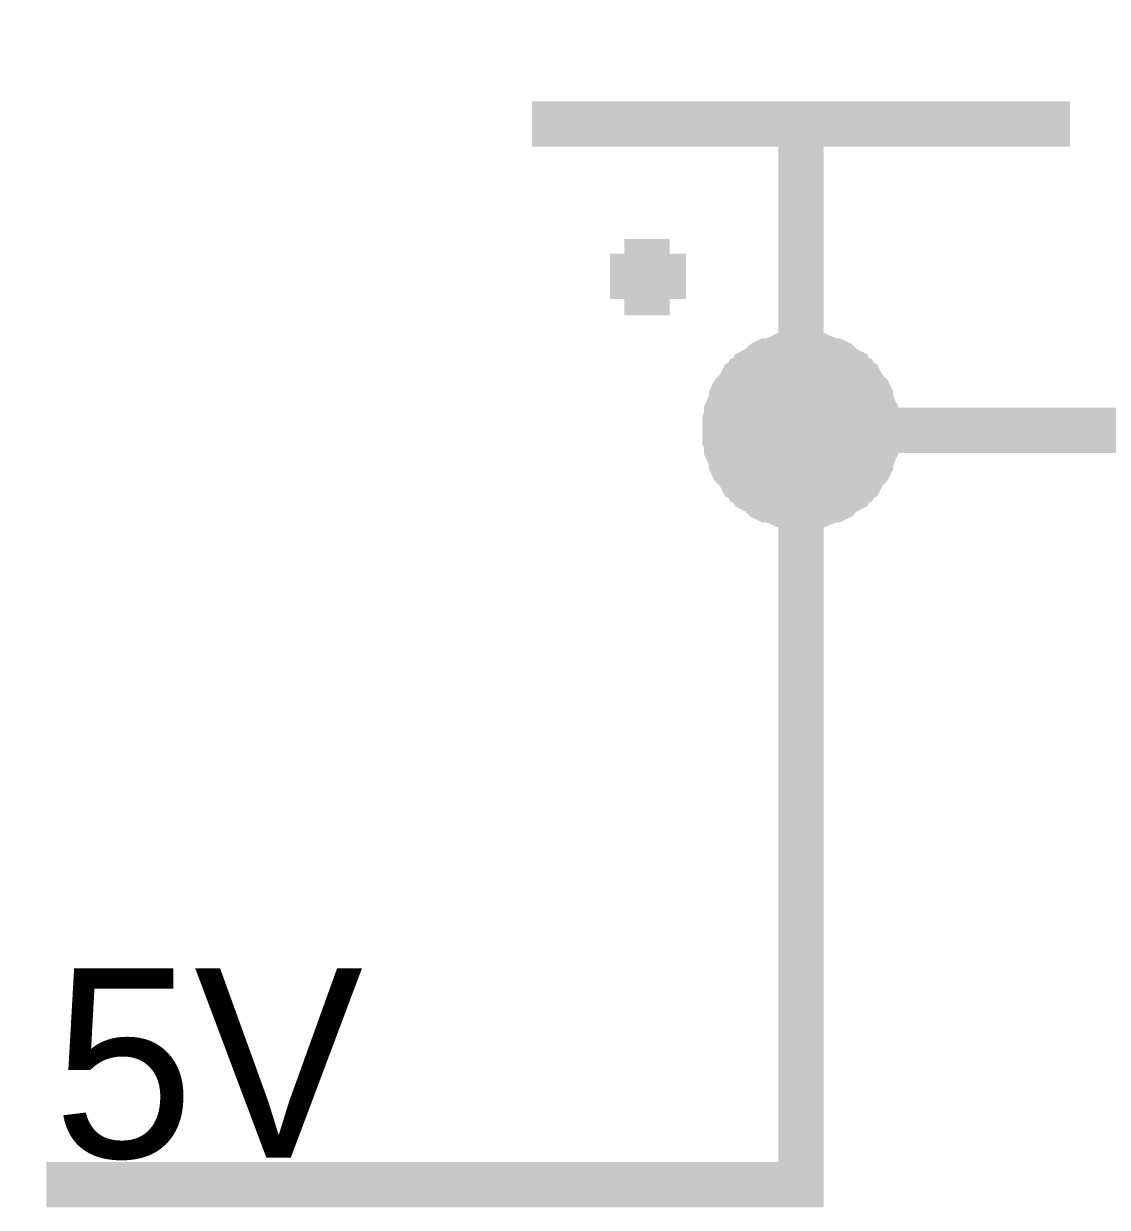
# Model space of a CAD drawing. Header units: millimetres. Extents: x 0 to 13.8, y 0 to 11.8.
# Drawn here: x 0.585 to 0.8674, y 3.9311 to 4.2397 of the extents above; entities that cross this region are included whole.
import ezdxf

# ---------------------------------------------------------------- set-up
doc = ezdxf.new("R2010")
doc.units = ezdxf.units.MM
doc.header["$MEASUREMENT"] = 0
doc.layers.add('Sheet', color=255, linetype='Continuous')

msp = doc.modelspace()

# ---------------------------------------------------------------- linework, layer by layer
at = {"layer": 'Sheet'}
for points, const_width in [([(1.9685, 4.23378), (1.37804, 4.23378), (1.37804, 4.13368), (0.78758, 4.13368), (0.78758, 3.93701), (0.5909, 3.93701)], 0.0118), ([(0.71746, 4.2135), (0.85769, 4.2135)], 0.0118), ([(0.78758, 4.2135), (0.78758, 4.13368)], 0.0118), ([(0.74745, 4.16367), (0.74745, 4.18351)], 0.0118), ([(0.75759, 4.17381), (0.73775, 4.17381)], 0.0118), ([(0.76773, 4.13368), (0.76773, 4.13456), (0.76773, 4.13589), (0.76818, 4.13677), (0.76818, 4.13765), (0.76818, 4.13853), (0.76862, 4.13941), (0.76906, 4.14074), (0.7695, 4.14162), (0.7695, 4.1425), (0.76994, 4.14338), (0.77038, 4.14382), (0.77126, 4.14471), (0.7717, 4.14559), (0.77214, 4.14647), (0.77303, 4.14691), (0.77347, 4.14779), (0.77435, 4.14823), (0.77479, 4.14912), (0.77567, 4.14956), (0.77655, 4.15), (0.77744, 4.15088), (0.77788, 4.15132), (0.77876, 4.15176), (0.77964, 4.15176), (0.78052, 4.1522), (0.78185, 4.15264), (0.78273, 4.15308), (0.78361, 4.15308), (0.78449, 4.15308), (0.78537, 4.15353), (0.7867, 4.15353), (0.78758, 4.15353)], 0.0118), ([(0.76773, 4.13368), (0.76773, 4.13456), (0.76773, 4.13589), (0.76818, 4.13677), (0.76818, 4.13765), (0.76818, 4.13853), (0.76862, 4.13941), (0.76906, 4.14074), (0.7695, 4.14162), (0.7695, 4.1425), (0.76994, 4.14338), (0.77038, 4.14382), (0.77126, 4.14471), (0.7717, 4.14559), (0.77214, 4.14647), (0.77303, 4.14691), (0.77347, 4.14779), (0.77435, 4.14823), (0.77479, 4.14912), (0.77567, 4.14956), (0.77655, 4.15), (0.77744, 4.15088), (0.77788, 4.15132), (0.77876, 4.15176), (0.77964, 4.15176), (0.78052, 4.1522), (0.78185, 4.15264), (0.78273, 4.15308), (0.78361, 4.15308), (0.78449, 4.15308), (0.78537, 4.15353), (0.7867, 4.15353), (0.78758, 4.15353)], 0.0118), ([(0.76773, 4.13368), (0.76773, 4.13456), (0.76773, 4.13589), (0.76818, 4.13677), (0.76818, 4.13765), (0.76818, 4.13853), (0.76862, 4.13941), (0.76906, 4.14074), (0.7695, 4.14162), (0.7695, 4.1425), (0.76994, 4.14338), (0.77038, 4.14382), (0.77126, 4.14471), (0.7717, 4.14559), (0.77214, 4.14647), (0.77303, 4.14691), (0.77347, 4.14779), (0.77435, 4.14823), (0.77479, 4.14912), (0.77567, 4.14956), (0.77655, 4.15), (0.77744, 4.15088), (0.77788, 4.15132), (0.77876, 4.15176), (0.77964, 4.15176), (0.78052, 4.1522), (0.78185, 4.15264), (0.78273, 4.15308), (0.78361, 4.15308), (0.78449, 4.15308), (0.78537, 4.15353), (0.7867, 4.15353), (0.78758, 4.15353)], 0.0118), ([(0.76773, 4.13368), (0.76773, 4.13456), (0.76773, 4.13589), (0.76818, 4.13677), (0.76818, 4.13765), (0.76818, 4.13853), (0.76862, 4.13941), (0.76906, 4.14074), (0.7695, 4.14162), (0.7695, 4.1425), (0.76994, 4.14338), (0.77038, 4.14382), (0.77126, 4.14471), (0.7717, 4.14559), (0.77214, 4.14647), (0.77303, 4.14691), (0.77347, 4.14779), (0.77435, 4.14823), (0.77479, 4.14912), (0.77567, 4.14956), (0.77655, 4.15), (0.77744, 4.15088), (0.77788, 4.15132), (0.77876, 4.15176), (0.77964, 4.15176), (0.78052, 4.1522), (0.78185, 4.15264), (0.78273, 4.15308), (0.78361, 4.15308), (0.78449, 4.15308), (0.78537, 4.15353), (0.7867, 4.15353), (0.78758, 4.15353)], 0.0118), ([(0.76773, 4.13368), (0.76773, 4.13456), (0.76773, 4.13589), (0.76818, 4.13677), (0.76818, 4.13765), (0.76818, 4.13853), (0.76862, 4.13941), (0.76906, 4.14074), (0.7695, 4.14162), (0.7695, 4.1425), (0.76994, 4.14338), (0.77038, 4.14382), (0.77126, 4.14471), (0.7717, 4.14559), (0.77214, 4.14647), (0.77303, 4.14691), (0.77347, 4.14779), (0.77435, 4.14823), (0.77479, 4.14912), (0.77567, 4.14956), (0.77655, 4.15), (0.77744, 4.15088), (0.77788, 4.15132), (0.77876, 4.15176), (0.77964, 4.15176), (0.78052, 4.1522), (0.78185, 4.15264), (0.78273, 4.15308), (0.78361, 4.15308), (0.78449, 4.15308), (0.78537, 4.15353), (0.7867, 4.15353), (0.78758, 4.15353)], 0.0118), ([(0.78758, 4.15353), (0.78758, 4.15353)], 0.0118), ([(0.78758, 4.15353), (0.78846, 4.15353), (0.78978, 4.15353), (0.79066, 4.15308), (0.79155, 4.15308), (0.79243, 4.15308), (0.79331, 4.15264), (0.79463, 4.1522), (0.79552, 4.15176), (0.7964, 4.15176), (0.79728, 4.15132), (0.79772, 4.15088), (0.7986, 4.15), (0.79948, 4.14956), (0.80037, 4.14912), (0.80081, 4.14823), (0.80169, 4.14779), (0.80213, 4.14691), (0.80301, 4.14647), (0.80345, 4.14559), (0.80389, 4.14471), (0.80478, 4.14382), (0.80522, 4.14338), (0.80566, 4.1425), (0.80566, 4.14162), (0.8061, 4.14074), (0.80654, 4.13941), (0.80698, 4.13853), (0.80698, 4.13765), (0.80698, 4.13677), (0.80742, 4.13589), (0.80742, 4.13456), (0.80742, 4.13368)], 0.0118), ([(0.78758, 4.15353), (0.78758, 4.15353)], 0.0118), ([(0.78758, 4.15353), (0.78846, 4.15353), (0.78978, 4.15353), (0.79066, 4.15308), (0.79155, 4.15308), (0.79243, 4.15308), (0.79331, 4.15264), (0.79463, 4.1522), (0.79552, 4.15176), (0.7964, 4.15176), (0.79728, 4.15132), (0.79772, 4.15088), (0.7986, 4.15), (0.79948, 4.14956), (0.80037, 4.14912), (0.80081, 4.14823), (0.80169, 4.14779), (0.80213, 4.14691), (0.80301, 4.14647), (0.80345, 4.14559), (0.80389, 4.14471), (0.80478, 4.14382), (0.80522, 4.14338), (0.80566, 4.1425), (0.80566, 4.14162), (0.8061, 4.14074), (0.80654, 4.13941), (0.80698, 4.13853), (0.80698, 4.13765), (0.80698, 4.13677), (0.80742, 4.13589), (0.80742, 4.13456), (0.80742, 4.13368)], 0.0118), ([(0.78758, 4.15353), (0.78758, 4.15353)], 0.0118), ([(0.78758, 4.15353), (0.78846, 4.15353), (0.78978, 4.15353), (0.79066, 4.15308), (0.79155, 4.15308), (0.79243, 4.15308), (0.79331, 4.15264), (0.79463, 4.1522), (0.79552, 4.15176), (0.7964, 4.15176), (0.79728, 4.15132), (0.79772, 4.15088), (0.7986, 4.15), (0.79948, 4.14956), (0.80037, 4.14912), (0.80081, 4.14823), (0.80169, 4.14779), (0.80213, 4.14691), (0.80301, 4.14647), (0.80345, 4.14559), (0.80389, 4.14471), (0.80478, 4.14382), (0.80522, 4.14338), (0.80566, 4.1425), (0.80566, 4.14162), (0.8061, 4.14074), (0.80654, 4.13941), (0.80698, 4.13853), (0.80698, 4.13765), (0.80698, 4.13677), (0.80742, 4.13589), (0.80742, 4.13456), (0.80742, 4.13368)], 0.0118), ([(0.78758, 4.15353), (0.78758, 4.15353)], 0.0118), ([(0.78758, 4.15353), (0.78846, 4.15353), (0.78978, 4.15353), (0.79066, 4.15308), (0.79155, 4.15308), (0.79243, 4.15308), (0.79331, 4.15264), (0.79463, 4.1522), (0.79552, 4.15176), (0.7964, 4.15176), (0.79728, 4.15132), (0.79772, 4.15088), (0.7986, 4.15), (0.79948, 4.14956), (0.80037, 4.14912), (0.80081, 4.14823), (0.80169, 4.14779), (0.80213, 4.14691), (0.80301, 4.14647), (0.80345, 4.14559), (0.80389, 4.14471), (0.80478, 4.14382), (0.80522, 4.14338), (0.80566, 4.1425), (0.80566, 4.14162), (0.8061, 4.14074), (0.80654, 4.13941), (0.80698, 4.13853), (0.80698, 4.13765), (0.80698, 4.13677), (0.80742, 4.13589), (0.80742, 4.13456), (0.80742, 4.13368)], 0.0118), ([(0.78758, 4.15353), (0.78758, 4.15353)], 0.0118), ([(0.78758, 4.15353), (0.78846, 4.15353), (0.78978, 4.15353), (0.79066, 4.15308), (0.79155, 4.15308), (0.79243, 4.15308), (0.79331, 4.15264), (0.79463, 4.1522), (0.79552, 4.15176), (0.7964, 4.15176), (0.79728, 4.15132), (0.79772, 4.15088), (0.7986, 4.15), (0.79948, 4.14956), (0.80037, 4.14912), (0.80081, 4.14823), (0.80169, 4.14779), (0.80213, 4.14691), (0.80301, 4.14647), (0.80345, 4.14559), (0.80389, 4.14471), (0.80478, 4.14382), (0.80522, 4.14338), (0.80566, 4.1425), (0.80566, 4.14162), (0.8061, 4.14074), (0.80654, 4.13941), (0.80698, 4.13853), (0.80698, 4.13765), (0.80698, 4.13677), (0.80742, 4.13589), (0.80742, 4.13456), (0.80742, 4.13368)], 0.0118), ([(0.76773, 4.13368), (0.76773, 4.13456), (0.76773, 4.13589), (0.76818, 4.13677), (0.76818, 4.13765), (0.76818, 4.13853), (0.76862, 4.13941), (0.76906, 4.14074), (0.7695, 4.14162), (0.7695, 4.1425), (0.76994, 4.14338), (0.77038, 4.14382), (0.77126, 4.14471), (0.7717, 4.14559), (0.77214, 4.14647), (0.77303, 4.14691), (0.77347, 4.14779), (0.77435, 4.14823), (0.77479, 4.14912), (0.77567, 4.14956), (0.77655, 4.15), (0.77744, 4.15088), (0.77788, 4.15132), (0.77876, 4.15176), (0.77964, 4.15176), (0.78052, 4.1522), (0.78185, 4.15264), (0.78273, 4.15308), (0.78361, 4.15308), (0.78449, 4.15308), (0.78537, 4.15353), (0.7867, 4.15353), (0.78758, 4.15353)], 0.0039), ([(0.76773, 4.13368), (0.76773, 4.13456), (0.76773, 4.13589), (0.76818, 4.13677), (0.76818, 4.13765), (0.76818, 4.13853), (0.76862, 4.13941), (0.76906, 4.14074), (0.7695, 4.14162), (0.7695, 4.1425), (0.76994, 4.14338), (0.77038, 4.14382), (0.77126, 4.14471), (0.7717, 4.14559), (0.77214, 4.14647), (0.77303, 4.14691), (0.77347, 4.14779), (0.77435, 4.14823), (0.77479, 4.14912), (0.77567, 4.14956), (0.77655, 4.15), (0.77744, 4.15088), (0.77788, 4.15132), (0.77876, 4.15176), (0.77964, 4.15176), (0.78052, 4.1522), (0.78185, 4.15264), (0.78273, 4.15308), (0.78361, 4.15308), (0.78449, 4.15308), (0.78537, 4.15353), (0.7867, 4.15353), (0.78758, 4.15353)], 0.0039), ([(0.76773, 4.13368), (0.76773, 4.13456), (0.76773, 4.13589), (0.76818, 4.13677), (0.76818, 4.13765), (0.76818, 4.13853), (0.76862, 4.13941), (0.76906, 4.14074), (0.7695, 4.14162), (0.7695, 4.1425), (0.76994, 4.14338), (0.77038, 4.14382), (0.77126, 4.14471), (0.7717, 4.14559), (0.77214, 4.14647), (0.77303, 4.14691), (0.77347, 4.14779), (0.77435, 4.14823), (0.77479, 4.14912), (0.77567, 4.14956), (0.77655, 4.15), (0.77744, 4.15088), (0.77788, 4.15132), (0.77876, 4.15176), (0.77964, 4.15176), (0.78052, 4.1522), (0.78185, 4.15264), (0.78273, 4.15308), (0.78361, 4.15308), (0.78449, 4.15308), (0.78537, 4.15353), (0.7867, 4.15353), (0.78758, 4.15353)], 0.0039), ([(0.76773, 4.13368), (0.76773, 4.13456), (0.76773, 4.13589), (0.76818, 4.13677), (0.76818, 4.13765), (0.76818, 4.13853), (0.76862, 4.13941), (0.76906, 4.14074), (0.7695, 4.14162), (0.7695, 4.1425), (0.76994, 4.14338), (0.77038, 4.14382), (0.77126, 4.14471), (0.7717, 4.14559), (0.77214, 4.14647), (0.77303, 4.14691), (0.77347, 4.14779), (0.77435, 4.14823), (0.77479, 4.14912), (0.77567, 4.14956), (0.77655, 4.15), (0.77744, 4.15088), (0.77788, 4.15132), (0.77876, 4.15176), (0.77964, 4.15176), (0.78052, 4.1522), (0.78185, 4.15264), (0.78273, 4.15308), (0.78361, 4.15308), (0.78449, 4.15308), (0.78537, 4.15353), (0.7867, 4.15353), (0.78758, 4.15353)], 0.0039), ([(0.76773, 4.13368), (0.76773, 4.13456), (0.76773, 4.13589), (0.76818, 4.13677), (0.76818, 4.13765), (0.76818, 4.13853), (0.76862, 4.13941), (0.76906, 4.14074), (0.7695, 4.14162), (0.7695, 4.1425), (0.76994, 4.14338), (0.77038, 4.14382), (0.77126, 4.14471), (0.7717, 4.14559), (0.77214, 4.14647), (0.77303, 4.14691), (0.77347, 4.14779), (0.77435, 4.14823), (0.77479, 4.14912), (0.77567, 4.14956), (0.77655, 4.15), (0.77744, 4.15088), (0.77788, 4.15132), (0.77876, 4.15176), (0.77964, 4.15176), (0.78052, 4.1522), (0.78185, 4.15264), (0.78273, 4.15308), (0.78361, 4.15308), (0.78449, 4.15308), (0.78537, 4.15353), (0.7867, 4.15353), (0.78758, 4.15353)], 0.0039), ([(0.78758, 4.15353), (0.78758, 4.15353)], 0.0039), ([(0.78758, 4.15353), (0.78846, 4.15353), (0.78978, 4.15353), (0.79066, 4.15308), (0.79155, 4.15308), (0.79243, 4.15308), (0.79331, 4.15264), (0.79463, 4.1522), (0.79552, 4.15176), (0.7964, 4.15176), (0.79728, 4.15132), (0.79772, 4.15088), (0.7986, 4.15), (0.79948, 4.14956), (0.80037, 4.14912), (0.80081, 4.14823), (0.80169, 4.14779), (0.80213, 4.14691), (0.80301, 4.14647), (0.80345, 4.14559), (0.80389, 4.14471), (0.80478, 4.14382), (0.80522, 4.14338), (0.80566, 4.1425), (0.80566, 4.14162), (0.8061, 4.14074), (0.80654, 4.13941), (0.80698, 4.13853), (0.80698, 4.13765), (0.80698, 4.13677), (0.80742, 4.13589), (0.80742, 4.13456), (0.80742, 4.13368)], 0.0039), ([(0.78758, 4.15353), (0.78758, 4.15353)], 0.0039), ([(0.78758, 4.15353), (0.78846, 4.15353), (0.78978, 4.15353), (0.79066, 4.15308), (0.79155, 4.15308), (0.79243, 4.15308), (0.79331, 4.15264), (0.79463, 4.1522), (0.79552, 4.15176), (0.7964, 4.15176), (0.79728, 4.15132), (0.79772, 4.15088), (0.7986, 4.15), (0.79948, 4.14956), (0.80037, 4.14912), (0.80081, 4.14823), (0.80169, 4.14779), (0.80213, 4.14691), (0.80301, 4.14647), (0.80345, 4.14559), (0.80389, 4.14471), (0.80478, 4.14382), (0.80522, 4.14338), (0.80566, 4.1425), (0.80566, 4.14162), (0.8061, 4.14074), (0.80654, 4.13941), (0.80698, 4.13853), (0.80698, 4.13765), (0.80698, 4.13677), (0.80742, 4.13589), (0.80742, 4.13456), (0.80742, 4.13368)], 0.0039), ([(0.78758, 4.15353), (0.78758, 4.15353)], 0.0039), ([(0.78758, 4.15353), (0.78846, 4.15353), (0.78978, 4.15353), (0.79066, 4.15308), (0.79155, 4.15308), (0.79243, 4.15308), (0.79331, 4.15264), (0.79463, 4.1522), (0.79552, 4.15176), (0.7964, 4.15176), (0.79728, 4.15132), (0.79772, 4.15088), (0.7986, 4.15), (0.79948, 4.14956), (0.80037, 4.14912), (0.80081, 4.14823), (0.80169, 4.14779), (0.80213, 4.14691), (0.80301, 4.14647), (0.80345, 4.14559), (0.80389, 4.14471), (0.80478, 4.14382), (0.80522, 4.14338), (0.80566, 4.1425), (0.80566, 4.14162), (0.8061, 4.14074), (0.80654, 4.13941), (0.80698, 4.13853), (0.80698, 4.13765), (0.80698, 4.13677), (0.80742, 4.13589), (0.80742, 4.13456), (0.80742, 4.13368)], 0.0039), ([(0.78758, 4.15353), (0.78758, 4.15353)], 0.0039), ([(0.78758, 4.15353), (0.78846, 4.15353), (0.78978, 4.15353), (0.79066, 4.15308), (0.79155, 4.15308), (0.79243, 4.15308), (0.79331, 4.15264), (0.79463, 4.1522), (0.79552, 4.15176), (0.7964, 4.15176), (0.79728, 4.15132), (0.79772, 4.15088), (0.7986, 4.15), (0.79948, 4.14956), (0.80037, 4.14912), (0.80081, 4.14823), (0.80169, 4.14779), (0.80213, 4.14691), (0.80301, 4.14647), (0.80345, 4.14559), (0.80389, 4.14471), (0.80478, 4.14382), (0.80522, 4.14338), (0.80566, 4.1425), (0.80566, 4.14162), (0.8061, 4.14074), (0.80654, 4.13941), (0.80698, 4.13853), (0.80698, 4.13765), (0.80698, 4.13677), (0.80742, 4.13589), (0.80742, 4.13456), (0.80742, 4.13368)], 0.0039), ([(0.78758, 4.15353), (0.78758, 4.15353)], 0.0039), ([(0.78758, 4.15353), (0.78846, 4.15353), (0.78978, 4.15353), (0.79066, 4.15308), (0.79155, 4.15308), (0.79243, 4.15308), (0.79331, 4.15264), (0.79463, 4.1522), (0.79552, 4.15176), (0.7964, 4.15176), (0.79728, 4.15132), (0.79772, 4.15088), (0.7986, 4.15), (0.79948, 4.14956), (0.80037, 4.14912), (0.80081, 4.14823), (0.80169, 4.14779), (0.80213, 4.14691), (0.80301, 4.14647), (0.80345, 4.14559), (0.80389, 4.14471), (0.80478, 4.14382), (0.80522, 4.14338), (0.80566, 4.1425), (0.80566, 4.14162), (0.8061, 4.14074), (0.80654, 4.13941), (0.80698, 4.13853), (0.80698, 4.13765), (0.80698, 4.13677), (0.80742, 4.13589), (0.80742, 4.13456), (0.80742, 4.13368)], 0.0039), ([(0.78758, 4.11384), (0.7867, 4.11384), (0.78537, 4.11384), (0.78449, 4.11428), (0.78361, 4.11428), (0.78273, 4.11428), (0.78185, 4.11472), (0.78052, 4.11516), (0.77964, 4.1156), (0.77876, 4.1156), (0.77788, 4.11604), (0.77744, 4.11648), (0.77655, 4.11737), (0.77567, 4.11781), (0.77479, 4.11825), (0.77435, 4.11913), (0.77347, 4.11957), (0.77303, 4.12045), (0.77214, 4.12089), (0.7717, 4.12178), (0.77126, 4.12266), (0.77038, 4.12354), (0.76994, 4.12398), (0.7695, 4.12486), (0.7695, 4.12574), (0.76906, 4.12663), (0.76862, 4.12795), (0.76818, 4.12883), (0.76818, 4.12971), (0.76818, 4.1306), (0.76773, 4.13148), (0.76773, 4.1328), (0.76773, 4.13368)], 0.0118), ([(0.76773, 4.13368), (0.76773, 4.13368)], 0.0118), ([(0.78758, 4.11384), (0.7867, 4.11384), (0.78537, 4.11384), (0.78449, 4.11428), (0.78361, 4.11428), (0.78273, 4.11428), (0.78185, 4.11472), (0.78052, 4.11516), (0.77964, 4.1156), (0.77876, 4.1156), (0.77788, 4.11604), (0.77744, 4.11648), (0.77655, 4.11737), (0.77567, 4.11781), (0.77479, 4.11825), (0.77435, 4.11913), (0.77347, 4.11957), (0.77303, 4.12045), (0.77214, 4.12089), (0.7717, 4.12178), (0.77126, 4.12266), (0.77038, 4.12354), (0.76994, 4.12398), (0.7695, 4.12486), (0.7695, 4.12574), (0.76906, 4.12663), (0.76862, 4.12795), (0.76818, 4.12883), (0.76818, 4.12971), (0.76818, 4.1306), (0.76773, 4.13148), (0.76773, 4.1328), (0.76773, 4.13368)], 0.0118), ([(0.76773, 4.13368), (0.76773, 4.13368)], 0.0118), ([(0.78758, 4.11384), (0.7867, 4.11384), (0.78537, 4.11384), (0.78449, 4.11428), (0.78361, 4.11428), (0.78273, 4.11428), (0.78185, 4.11472), (0.78052, 4.11516), (0.77964, 4.1156), (0.77876, 4.1156), (0.77788, 4.11604), (0.77744, 4.11648), (0.77655, 4.11737), (0.77567, 4.11781), (0.77479, 4.11825), (0.77435, 4.11913), (0.77347, 4.11957), (0.77303, 4.12045), (0.77214, 4.12089), (0.7717, 4.12178), (0.77126, 4.12266), (0.77038, 4.12354), (0.76994, 4.12398), (0.7695, 4.12486), (0.7695, 4.12574), (0.76906, 4.12663), (0.76862, 4.12795), (0.76818, 4.12883), (0.76818, 4.12971), (0.76818, 4.1306), (0.76773, 4.13148), (0.76773, 4.1328), (0.76773, 4.13368)], 0.0118), ([(0.76773, 4.13368), (0.76773, 4.13368)], 0.0118), ([(0.78758, 4.11384), (0.7867, 4.11384), (0.78537, 4.11384), (0.78449, 4.11428), (0.78361, 4.11428), (0.78273, 4.11428), (0.78185, 4.11472), (0.78052, 4.11516), (0.77964, 4.1156), (0.77876, 4.1156), (0.77788, 4.11604), (0.77744, 4.11648), (0.77655, 4.11737), (0.77567, 4.11781), (0.77479, 4.11825), (0.77435, 4.11913), (0.77347, 4.11957), (0.77303, 4.12045), (0.77214, 4.12089), (0.7717, 4.12178), (0.77126, 4.12266), (0.77038, 4.12354), (0.76994, 4.12398), (0.7695, 4.12486), (0.7695, 4.12574), (0.76906, 4.12663), (0.76862, 4.12795), (0.76818, 4.12883), (0.76818, 4.12971), (0.76818, 4.1306), (0.76773, 4.13148), (0.76773, 4.1328), (0.76773, 4.13368)], 0.0118), ([(0.76773, 4.13368), (0.76773, 4.13368)], 0.0118), ([(0.78758, 4.11384), (0.7867, 4.11384), (0.78537, 4.11384), (0.78449, 4.11428), (0.78361, 4.11428), (0.78273, 4.11428), (0.78185, 4.11472), (0.78052, 4.11516), (0.77964, 4.1156), (0.77876, 4.1156), (0.77788, 4.11604), (0.77744, 4.11648), (0.77655, 4.11737), (0.77567, 4.11781), (0.77479, 4.11825), (0.77435, 4.11913), (0.77347, 4.11957), (0.77303, 4.12045), (0.77214, 4.12089), (0.7717, 4.12178), (0.77126, 4.12266), (0.77038, 4.12354), (0.76994, 4.12398), (0.7695, 4.12486), (0.7695, 4.12574), (0.76906, 4.12663), (0.76862, 4.12795), (0.76818, 4.12883), (0.76818, 4.12971), (0.76818, 4.1306), (0.76773, 4.13148), (0.76773, 4.1328), (0.76773, 4.13368)], 0.0118), ([(0.76773, 4.13368), (0.76773, 4.13368)], 0.0118), ([(0.80742, 4.13368), (0.80742, 4.1328), (0.80742, 4.13148), (0.80698, 4.1306), (0.80698, 4.12971), (0.80698, 4.12883), (0.80654, 4.12795), (0.8061, 4.12663), (0.80566, 4.12574), (0.80566, 4.12486), (0.80522, 4.12398), (0.80478, 4.12354), (0.80389, 4.12266), (0.80345, 4.12178), (0.80301, 4.12089), (0.80213, 4.12045), (0.80169, 4.11957), (0.80081, 4.11913), (0.80037, 4.11825), (0.79948, 4.11781), (0.7986, 4.11737), (0.79772, 4.11648), (0.79728, 4.11604), (0.7964, 4.1156), (0.79552, 4.1156), (0.79463, 4.11516), (0.79331, 4.11472), (0.79243, 4.11428), (0.79155, 4.11428), (0.79066, 4.11428), (0.78978, 4.11384), (0.78846, 4.11384), (0.78758, 4.11384)], 0.0118), ([(0.80742, 4.13368), (0.80742, 4.1328), (0.80742, 4.13148), (0.80698, 4.1306), (0.80698, 4.12971), (0.80698, 4.12883), (0.80654, 4.12795), (0.8061, 4.12663), (0.80566, 4.12574), (0.80566, 4.12486), (0.80522, 4.12398), (0.80478, 4.12354), (0.80389, 4.12266), (0.80345, 4.12178), (0.80301, 4.12089), (0.80213, 4.12045), (0.80169, 4.11957), (0.80081, 4.11913), (0.80037, 4.11825), (0.79948, 4.11781), (0.7986, 4.11737), (0.79772, 4.11648), (0.79728, 4.11604), (0.7964, 4.1156), (0.79552, 4.1156), (0.79463, 4.11516), (0.79331, 4.11472), (0.79243, 4.11428), (0.79155, 4.11428), (0.79066, 4.11428), (0.78978, 4.11384), (0.78846, 4.11384), (0.78758, 4.11384)], 0.0118), ([(0.80742, 4.13368), (0.80742, 4.1328), (0.80742, 4.13148), (0.80698, 4.1306), (0.80698, 4.12971), (0.80698, 4.12883), (0.80654, 4.12795), (0.8061, 4.12663), (0.80566, 4.12574), (0.80566, 4.12486), (0.80522, 4.12398), (0.80478, 4.12354), (0.80389, 4.12266), (0.80345, 4.12178), (0.80301, 4.12089), (0.80213, 4.12045), (0.80169, 4.11957), (0.80081, 4.11913), (0.80037, 4.11825), (0.79948, 4.11781), (0.7986, 4.11737), (0.79772, 4.11648), (0.79728, 4.11604), (0.7964, 4.1156), (0.79552, 4.1156), (0.79463, 4.11516), (0.79331, 4.11472), (0.79243, 4.11428), (0.79155, 4.11428), (0.79066, 4.11428), (0.78978, 4.11384), (0.78846, 4.11384), (0.78758, 4.11384)], 0.0118), ([(0.80742, 4.13368), (0.80742, 4.1328), (0.80742, 4.13148), (0.80698, 4.1306), (0.80698, 4.12971), (0.80698, 4.12883), (0.80654, 4.12795), (0.8061, 4.12663), (0.80566, 4.12574), (0.80566, 4.12486), (0.80522, 4.12398), (0.80478, 4.12354), (0.80389, 4.12266), (0.80345, 4.12178), (0.80301, 4.12089), (0.80213, 4.12045), (0.80169, 4.11957), (0.80081, 4.11913), (0.80037, 4.11825), (0.79948, 4.11781), (0.7986, 4.11737), (0.79772, 4.11648), (0.79728, 4.11604), (0.7964, 4.1156), (0.79552, 4.1156), (0.79463, 4.11516), (0.79331, 4.11472), (0.79243, 4.11428), (0.79155, 4.11428), (0.79066, 4.11428), (0.78978, 4.11384), (0.78846, 4.11384), (0.78758, 4.11384)], 0.0118), ([(0.80742, 4.13368), (0.80742, 4.1328), (0.80742, 4.13148), (0.80698, 4.1306), (0.80698, 4.12971), (0.80698, 4.12883), (0.80654, 4.12795), (0.8061, 4.12663), (0.80566, 4.12574), (0.80566, 4.12486), (0.80522, 4.12398), (0.80478, 4.12354), (0.80389, 4.12266), (0.80345, 4.12178), (0.80301, 4.12089), (0.80213, 4.12045), (0.80169, 4.11957), (0.80081, 4.11913), (0.80037, 4.11825), (0.79948, 4.11781), (0.7986, 4.11737), (0.79772, 4.11648), (0.79728, 4.11604), (0.7964, 4.1156), (0.79552, 4.1156), (0.79463, 4.11516), (0.79331, 4.11472), (0.79243, 4.11428), (0.79155, 4.11428), (0.79066, 4.11428), (0.78978, 4.11384), (0.78846, 4.11384), (0.78758, 4.11384)], 0.0118), ([(0.80742, 4.13368), (0.80742, 4.13368), (0.80742, 4.13368), (0.80742, 4.13368), (0.80742, 4.13368), (0.80742, 4.13368), (0.80742, 4.13368), (0.80742, 4.13368), (0.80742, 4.13368), (0.80742, 4.13368), (0.80742, 4.13368), (0.80742, 4.13368), (0.80742, 4.13368), (0.80742, 4.13368), (0.80742, 4.13368), (0.80742, 4.13368), (0.80742, 4.13368), (0.80742, 4.13368), (0.80742, 4.13368), (0.80742, 4.13368), (0.80742, 4.13368), (0.80742, 4.13368), (0.80742, 4.13368), (0.80742, 4.13368), (0.80742, 4.13368), (0.80742, 4.13368), (0.80742, 4.13368), (0.80742, 4.13368), (0.80742, 4.13368), (0.80742, 4.13368), (0.80742, 4.13368), (0.80742, 4.13368), (0.80742, 4.13368)], 0.0118), ([(0.80742, 4.13368), (0.80742, 4.13368)], 0.0118), ([(0.80742, 4.13368), (0.80742, 4.13368), (0.80742, 4.13368), (0.80742, 4.13368), (0.80742, 4.13368), (0.80742, 4.13368), (0.80742, 4.13368), (0.80742, 4.13368), (0.80742, 4.13368), (0.80742, 4.13368), (0.80742, 4.13368), (0.80742, 4.13368), (0.80742, 4.13368), (0.80742, 4.13368), (0.80742, 4.13368), (0.80742, 4.13368), (0.80742, 4.13368), (0.80742, 4.13368), (0.80742, 4.13368), (0.80742, 4.13368), (0.80742, 4.13368), (0.80742, 4.13368), (0.80742, 4.13368), (0.80742, 4.13368), (0.80742, 4.13368), (0.80742, 4.13368), (0.80742, 4.13368), (0.80742, 4.13368), (0.80742, 4.13368), (0.80742, 4.13368), (0.80742, 4.13368), (0.80742, 4.13368), (0.80742, 4.13368)], 0.0118), ([(0.80742, 4.13368), (0.80742, 4.13368)], 0.0118), ([(0.80742, 4.13368), (0.80742, 4.13368), (0.80742, 4.13368), (0.80742, 4.13368), (0.80742, 4.13368), (0.80742, 4.13368), (0.80742, 4.13368), (0.80742, 4.13368), (0.80742, 4.13368), (0.80742, 4.13368), (0.80742, 4.13368), (0.80742, 4.13368), (0.80742, 4.13368), (0.80742, 4.13368), (0.80742, 4.13368), (0.80742, 4.13368), (0.80742, 4.13368), (0.80742, 4.13368), (0.80742, 4.13368), (0.80742, 4.13368), (0.80742, 4.13368), (0.80742, 4.13368), (0.80742, 4.13368), (0.80742, 4.13368), (0.80742, 4.13368), (0.80742, 4.13368), (0.80742, 4.13368), (0.80742, 4.13368), (0.80742, 4.13368), (0.80742, 4.13368), (0.80742, 4.13368), (0.80742, 4.13368), (0.80742, 4.13368)], 0.0118), ([(0.80742, 4.13368), (0.80742, 4.13368)], 0.0118), ([(0.80742, 4.13368), (0.80742, 4.13368), (0.80742, 4.13368), (0.80742, 4.13368), (0.80742, 4.13368), (0.80742, 4.13368), (0.80742, 4.13368), (0.80742, 4.13368), (0.80742, 4.13368), (0.80742, 4.13368), (0.80742, 4.13368), (0.80742, 4.13368), (0.80742, 4.13368), (0.80742, 4.13368), (0.80742, 4.13368), (0.80742, 4.13368), (0.80742, 4.13368), (0.80742, 4.13368), (0.80742, 4.13368), (0.80742, 4.13368), (0.80742, 4.13368), (0.80742, 4.13368), (0.80742, 4.13368), (0.80742, 4.13368), (0.80742, 4.13368), (0.80742, 4.13368), (0.80742, 4.13368), (0.80742, 4.13368), (0.80742, 4.13368), (0.80742, 4.13368), (0.80742, 4.13368), (0.80742, 4.13368), (0.80742, 4.13368)], 0.0118), ([(0.80742, 4.13368), (0.80742, 4.13368)], 0.0118), ([(0.80742, 4.13368), (0.80742, 4.13368), (0.80742, 4.13368), (0.80742, 4.13368), (0.80742, 4.13368), (0.80742, 4.13368), (0.80742, 4.13368), (0.80742, 4.13368), (0.80742, 4.13368), (0.80742, 4.13368), (0.80742, 4.13368), (0.80742, 4.13368), (0.80742, 4.13368), (0.80742, 4.13368), (0.80742, 4.13368), (0.80742, 4.13368), (0.80742, 4.13368), (0.80742, 4.13368), (0.80742, 4.13368), (0.80742, 4.13368), (0.80742, 4.13368), (0.80742, 4.13368), (0.80742, 4.13368), (0.80742, 4.13368), (0.80742, 4.13368), (0.80742, 4.13368), (0.80742, 4.13368), (0.80742, 4.13368), (0.80742, 4.13368), (0.80742, 4.13368), (0.80742, 4.13368), (0.80742, 4.13368), (0.80742, 4.13368)], 0.0118), ([(0.80742, 4.13368), (0.80742, 4.13368)], 0.0118), ([(0.78758, 4.11384), (0.7867, 4.11384), (0.78537, 4.11384), (0.78449, 4.11428), (0.78361, 4.11428), (0.78273, 4.11428), (0.78185, 4.11472), (0.78052, 4.11516), (0.77964, 4.1156), (0.77876, 4.1156), (0.77788, 4.11604), (0.77744, 4.11648), (0.77655, 4.11737), (0.77567, 4.11781), (0.77479, 4.11825), (0.77435, 4.11913), (0.77347, 4.11957), (0.77303, 4.12045), (0.77214, 4.12089), (0.7717, 4.12178), (0.77126, 4.12266), (0.77038, 4.12354), (0.76994, 4.12398), (0.7695, 4.12486), (0.7695, 4.12574), (0.76906, 4.12663), (0.76862, 4.12795), (0.76818, 4.12883), (0.76818, 4.12971), (0.76818, 4.1306), (0.76773, 4.13148), (0.76773, 4.1328), (0.76773, 4.13368)], 0.0039), ([(0.76773, 4.13368), (0.76773, 4.13368)], 0.0039), ([(0.78758, 4.11384), (0.7867, 4.11384), (0.78537, 4.11384), (0.78449, 4.11428), (0.78361, 4.11428), (0.78273, 4.11428), (0.78185, 4.11472), (0.78052, 4.11516), (0.77964, 4.1156), (0.77876, 4.1156), (0.77788, 4.11604), (0.77744, 4.11648), (0.77655, 4.11737), (0.77567, 4.11781), (0.77479, 4.11825), (0.77435, 4.11913), (0.77347, 4.11957), (0.77303, 4.12045), (0.77214, 4.12089), (0.7717, 4.12178), (0.77126, 4.12266), (0.77038, 4.12354), (0.76994, 4.12398), (0.7695, 4.12486), (0.7695, 4.12574), (0.76906, 4.12663), (0.76862, 4.12795), (0.76818, 4.12883), (0.76818, 4.12971), (0.76818, 4.1306), (0.76773, 4.13148), (0.76773, 4.1328), (0.76773, 4.13368)], 0.0039), ([(0.76773, 4.13368), (0.76773, 4.13368)], 0.0039), ([(0.78758, 4.11384), (0.7867, 4.11384), (0.78537, 4.11384), (0.78449, 4.11428), (0.78361, 4.11428), (0.78273, 4.11428), (0.78185, 4.11472), (0.78052, 4.11516), (0.77964, 4.1156), (0.77876, 4.1156), (0.77788, 4.11604), (0.77744, 4.11648), (0.77655, 4.11737), (0.77567, 4.11781), (0.77479, 4.11825), (0.77435, 4.11913), (0.77347, 4.11957), (0.77303, 4.12045), (0.77214, 4.12089), (0.7717, 4.12178), (0.77126, 4.12266), (0.77038, 4.12354), (0.76994, 4.12398), (0.7695, 4.12486), (0.7695, 4.12574), (0.76906, 4.12663), (0.76862, 4.12795), (0.76818, 4.12883), (0.76818, 4.12971), (0.76818, 4.1306), (0.76773, 4.13148), (0.76773, 4.1328), (0.76773, 4.13368)], 0.0039), ([(0.76773, 4.13368), (0.76773, 4.13368)], 0.0039), ([(0.78758, 4.11384), (0.7867, 4.11384), (0.78537, 4.11384), (0.78449, 4.11428), (0.78361, 4.11428), (0.78273, 4.11428), (0.78185, 4.11472), (0.78052, 4.11516), (0.77964, 4.1156), (0.77876, 4.1156), (0.77788, 4.11604), (0.77744, 4.11648), (0.77655, 4.11737), (0.77567, 4.11781), (0.77479, 4.11825), (0.77435, 4.11913), (0.77347, 4.11957), (0.77303, 4.12045), (0.77214, 4.12089), (0.7717, 4.12178), (0.77126, 4.12266), (0.77038, 4.12354), (0.76994, 4.12398), (0.7695, 4.12486), (0.7695, 4.12574), (0.76906, 4.12663), (0.76862, 4.12795), (0.76818, 4.12883), (0.76818, 4.12971), (0.76818, 4.1306), (0.76773, 4.13148), (0.76773, 4.1328), (0.76773, 4.13368)], 0.0039), ([(0.76773, 4.13368), (0.76773, 4.13368)], 0.0039), ([(0.78758, 4.11384), (0.7867, 4.11384), (0.78537, 4.11384), (0.78449, 4.11428), (0.78361, 4.11428), (0.78273, 4.11428), (0.78185, 4.11472), (0.78052, 4.11516), (0.77964, 4.1156), (0.77876, 4.1156), (0.77788, 4.11604), (0.77744, 4.11648), (0.77655, 4.11737), (0.77567, 4.11781), (0.77479, 4.11825), (0.77435, 4.11913), (0.77347, 4.11957), (0.77303, 4.12045), (0.77214, 4.12089), (0.7717, 4.12178), (0.77126, 4.12266), (0.77038, 4.12354), (0.76994, 4.12398), (0.7695, 4.12486), (0.7695, 4.12574), (0.76906, 4.12663), (0.76862, 4.12795), (0.76818, 4.12883), (0.76818, 4.12971), (0.76818, 4.1306), (0.76773, 4.13148), (0.76773, 4.1328), (0.76773, 4.13368)], 0.0039), ([(0.76773, 4.13368), (0.76773, 4.13368)], 0.0039), ([(0.80742, 4.13368), (0.80742, 4.1328), (0.80742, 4.13148), (0.80698, 4.1306), (0.80698, 4.12971), (0.80698, 4.12883), (0.80654, 4.12795), (0.8061, 4.12663), (0.80566, 4.12574), (0.80566, 4.12486), (0.80522, 4.12398), (0.80478, 4.12354), (0.80389, 4.12266), (0.80345, 4.12178), (0.80301, 4.12089), (0.80213, 4.12045), (0.80169, 4.11957), (0.80081, 4.11913), (0.80037, 4.11825), (0.79948, 4.11781), (0.7986, 4.11737), (0.79772, 4.11648), (0.79728, 4.11604), (0.7964, 4.1156), (0.79552, 4.1156), (0.79463, 4.11516), (0.79331, 4.11472), (0.79243, 4.11428), (0.79155, 4.11428), (0.79066, 4.11428), (0.78978, 4.11384), (0.78846, 4.11384), (0.78758, 4.11384)], 0.0039), ([(0.80742, 4.13368), (0.80742, 4.1328), (0.80742, 4.13148), (0.80698, 4.1306), (0.80698, 4.12971), (0.80698, 4.12883), (0.80654, 4.12795), (0.8061, 4.12663), (0.80566, 4.12574), (0.80566, 4.12486), (0.80522, 4.12398), (0.80478, 4.12354), (0.80389, 4.12266), (0.80345, 4.12178), (0.80301, 4.12089), (0.80213, 4.12045), (0.80169, 4.11957), (0.80081, 4.11913), (0.80037, 4.11825), (0.79948, 4.11781), (0.7986, 4.11737), (0.79772, 4.11648), (0.79728, 4.11604), (0.7964, 4.1156), (0.79552, 4.1156), (0.79463, 4.11516), (0.79331, 4.11472), (0.79243, 4.11428), (0.79155, 4.11428), (0.79066, 4.11428), (0.78978, 4.11384), (0.78846, 4.11384), (0.78758, 4.11384)], 0.0039), ([(0.80742, 4.13368), (0.80742, 4.1328), (0.80742, 4.13148), (0.80698, 4.1306), (0.80698, 4.12971), (0.80698, 4.12883), (0.80654, 4.12795), (0.8061, 4.12663), (0.80566, 4.12574), (0.80566, 4.12486), (0.80522, 4.12398), (0.80478, 4.12354), (0.80389, 4.12266), (0.80345, 4.12178), (0.80301, 4.12089), (0.80213, 4.12045), (0.80169, 4.11957), (0.80081, 4.11913), (0.80037, 4.11825), (0.79948, 4.11781), (0.7986, 4.11737), (0.79772, 4.11648), (0.79728, 4.11604), (0.7964, 4.1156), (0.79552, 4.1156), (0.79463, 4.11516), (0.79331, 4.11472), (0.79243, 4.11428), (0.79155, 4.11428), (0.79066, 4.11428), (0.78978, 4.11384), (0.78846, 4.11384), (0.78758, 4.11384)], 0.0039), ([(0.80742, 4.13368), (0.80742, 4.1328), (0.80742, 4.13148), (0.80698, 4.1306), (0.80698, 4.12971), (0.80698, 4.12883), (0.80654, 4.12795), (0.8061, 4.12663), (0.80566, 4.12574), (0.80566, 4.12486), (0.80522, 4.12398), (0.80478, 4.12354), (0.80389, 4.12266), (0.80345, 4.12178), (0.80301, 4.12089), (0.80213, 4.12045), (0.80169, 4.11957), (0.80081, 4.11913), (0.80037, 4.11825), (0.79948, 4.11781), (0.7986, 4.11737), (0.79772, 4.11648), (0.79728, 4.11604), (0.7964, 4.1156), (0.79552, 4.1156), (0.79463, 4.11516), (0.79331, 4.11472), (0.79243, 4.11428), (0.79155, 4.11428), (0.79066, 4.11428), (0.78978, 4.11384), (0.78846, 4.11384), (0.78758, 4.11384)], 0.0039), ([(0.80742, 4.13368), (0.80742, 4.1328), (0.80742, 4.13148), (0.80698, 4.1306), (0.80698, 4.12971), (0.80698, 4.12883), (0.80654, 4.12795), (0.8061, 4.12663), (0.80566, 4.12574), (0.80566, 4.12486), (0.80522, 4.12398), (0.80478, 4.12354), (0.80389, 4.12266), (0.80345, 4.12178), (0.80301, 4.12089), (0.80213, 4.12045), (0.80169, 4.11957), (0.80081, 4.11913), (0.80037, 4.11825), (0.79948, 4.11781), (0.7986, 4.11737), (0.79772, 4.11648), (0.79728, 4.11604), (0.7964, 4.1156), (0.79552, 4.1156), (0.79463, 4.11516), (0.79331, 4.11472), (0.79243, 4.11428), (0.79155, 4.11428), (0.79066, 4.11428), (0.78978, 4.11384), (0.78846, 4.11384), (0.78758, 4.11384)], 0.0039), ([(0.80742, 4.13368), (0.80742, 4.13368), (0.80742, 4.13368), (0.80742, 4.13368), (0.80742, 4.13368), (0.80742, 4.13368), (0.80742, 4.13368), (0.80742, 4.13368), (0.80742, 4.13368), (0.80742, 4.13368), (0.80742, 4.13368), (0.80742, 4.13368), (0.80742, 4.13368), (0.80742, 4.13368), (0.80742, 4.13368), (0.80742, 4.13368), (0.80742, 4.13368), (0.80742, 4.13368), (0.80742, 4.13368), (0.80742, 4.13368), (0.80742, 4.13368), (0.80742, 4.13368), (0.80742, 4.13368), (0.80742, 4.13368), (0.80742, 4.13368), (0.80742, 4.13368), (0.80742, 4.13368), (0.80742, 4.13368), (0.80742, 4.13368), (0.80742, 4.13368), (0.80742, 4.13368), (0.80742, 4.13368), (0.80742, 4.13368)], 0.0039), ([(0.80742, 4.13368), (0.80742, 4.13368)], 0.0039), ([(0.80742, 4.13368), (0.80742, 4.13368), (0.80742, 4.13368), (0.80742, 4.13368), (0.80742, 4.13368), (0.80742, 4.13368), (0.80742, 4.13368), (0.80742, 4.13368), (0.80742, 4.13368), (0.80742, 4.13368), (0.80742, 4.13368), (0.80742, 4.13368), (0.80742, 4.13368), (0.80742, 4.13368), (0.80742, 4.13368), (0.80742, 4.13368), (0.80742, 4.13368), (0.80742, 4.13368), (0.80742, 4.13368), (0.80742, 4.13368), (0.80742, 4.13368), (0.80742, 4.13368), (0.80742, 4.13368), (0.80742, 4.13368), (0.80742, 4.13368), (0.80742, 4.13368), (0.80742, 4.13368), (0.80742, 4.13368), (0.80742, 4.13368), (0.80742, 4.13368), (0.80742, 4.13368), (0.80742, 4.13368), (0.80742, 4.13368)], 0.0039), ([(0.80742, 4.13368), (0.80742, 4.13368)], 0.0039), ([(0.80742, 4.13368), (0.80742, 4.13368), (0.80742, 4.13368), (0.80742, 4.13368), (0.80742, 4.13368), (0.80742, 4.13368), (0.80742, 4.13368), (0.80742, 4.13368), (0.80742, 4.13368), (0.80742, 4.13368), (0.80742, 4.13368), (0.80742, 4.13368), (0.80742, 4.13368), (0.80742, 4.13368), (0.80742, 4.13368), (0.80742, 4.13368), (0.80742, 4.13368), (0.80742, 4.13368), (0.80742, 4.13368), (0.80742, 4.13368), (0.80742, 4.13368), (0.80742, 4.13368), (0.80742, 4.13368), (0.80742, 4.13368), (0.80742, 4.13368), (0.80742, 4.13368), (0.80742, 4.13368), (0.80742, 4.13368), (0.80742, 4.13368), (0.80742, 4.13368), (0.80742, 4.13368), (0.80742, 4.13368), (0.80742, 4.13368)], 0.0039), ([(0.80742, 4.13368), (0.80742, 4.13368)], 0.0039), ([(0.80742, 4.13368), (0.80742, 4.13368), (0.80742, 4.13368), (0.80742, 4.13368), (0.80742, 4.13368), (0.80742, 4.13368), (0.80742, 4.13368), (0.80742, 4.13368), (0.80742, 4.13368), (0.80742, 4.13368), (0.80742, 4.13368), (0.80742, 4.13368), (0.80742, 4.13368), (0.80742, 4.13368), (0.80742, 4.13368), (0.80742, 4.13368), (0.80742, 4.13368), (0.80742, 4.13368), (0.80742, 4.13368), (0.80742, 4.13368), (0.80742, 4.13368), (0.80742, 4.13368), (0.80742, 4.13368), (0.80742, 4.13368), (0.80742, 4.13368), (0.80742, 4.13368), (0.80742, 4.13368), (0.80742, 4.13368), (0.80742, 4.13368), (0.80742, 4.13368), (0.80742, 4.13368), (0.80742, 4.13368), (0.80742, 4.13368)], 0.0039), ([(0.80742, 4.13368), (0.80742, 4.13368)], 0.0039), ([(0.80742, 4.13368), (0.80742, 4.13368), (0.80742, 4.13368), (0.80742, 4.13368), (0.80742, 4.13368), (0.80742, 4.13368), (0.80742, 4.13368), (0.80742, 4.13368), (0.80742, 4.13368), (0.80742, 4.13368), (0.80742, 4.13368), (0.80742, 4.13368), (0.80742, 4.13368), (0.80742, 4.13368), (0.80742, 4.13368), (0.80742, 4.13368), (0.80742, 4.13368), (0.80742, 4.13368), (0.80742, 4.13368), (0.80742, 4.13368), (0.80742, 4.13368), (0.80742, 4.13368), (0.80742, 4.13368), (0.80742, 4.13368), (0.80742, 4.13368), (0.80742, 4.13368), (0.80742, 4.13368), (0.80742, 4.13368), (0.80742, 4.13368), (0.80742, 4.13368), (0.80742, 4.13368), (0.80742, 4.13368), (0.80742, 4.13368)], 0.0039), ([(0.80742, 4.13368), (0.80742, 4.13368)], 0.0039)]:
    msp.add_lwpolyline(points, dxfattribs=dict(at, const_width=const_width))
at = {"layer": 'Sheet', "const_width": 0.02}
msp.add_lwpolyline([(0.7774, 4.13386, 1), (0.7974, 4.13386, 1)], format="xyb", close=True, dxfattribs=at)

# ---------------------------------------------------------------- texts
at = {"layer": 'Sheet'}
msp.add_text('5V', height=0.049389, dxfattribs=at).set_placement((0.59267, 3.94406))

doc.saveas('drawing.dxf')
